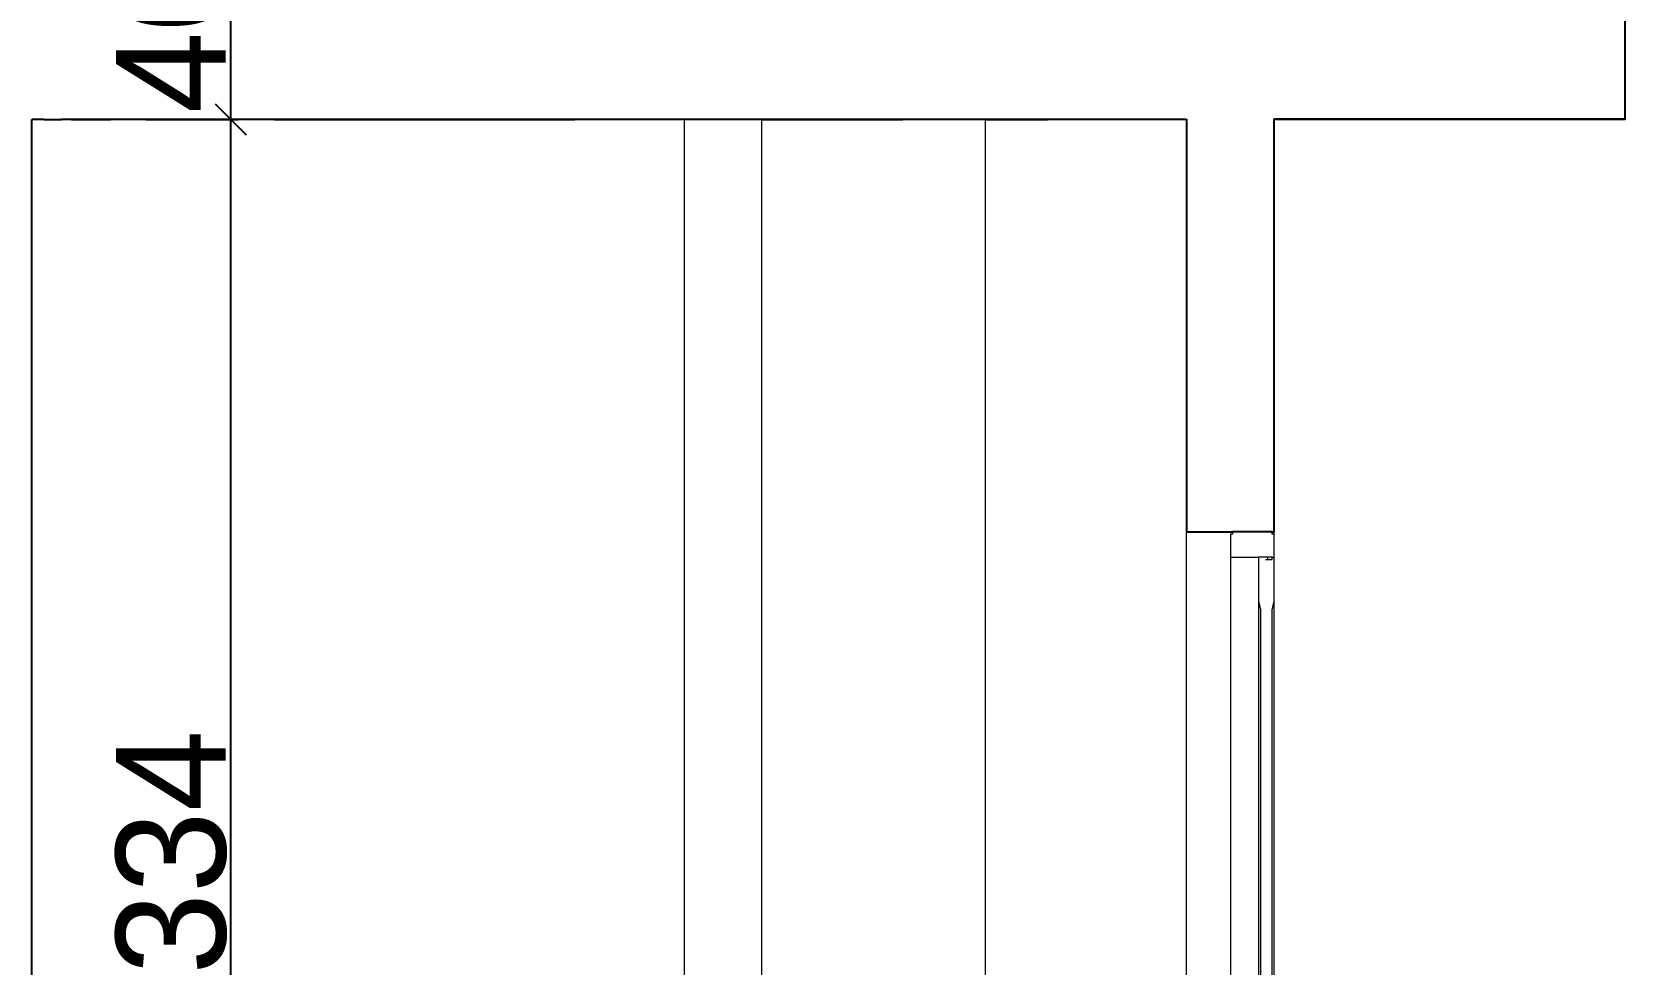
# Model space of a CAD drawing. Header units: metres. Extents: x 294 to 1101, y -498 to -355.
# Drawn here: x 628.514 to 632.146, y -486.243 to -484.118 of the extents above; entities that cross this region are included whole.
import ezdxf

# ---------------------------------------------------------------- set-up
doc = ezdxf.new("R2010")
doc.units = ezdxf.units.M
doc.layers.add('19-JARDINERIA', color=80, linetype='Continuous', lineweight=0)
doc.layers.add('wall', color=7, linetype='Continuous', lineweight=25)
doc.layers.add('SectionCutEdges', color=7, linetype='Continuous')
doc.dimstyles.new('DIMA', dxfattribs={"dimtxt": 0.25, "dimasz": 0.07, "dimexe": 0.2, "dimexo": 0.2, "dimgap": 0.01, "dimtad": 1, "dimdec": 0, "dimlfac": 100, "dimrnd": 1, "dimzin": 0, "dimdsep": 46, "dimtxsty": 'Standard', "dimblk1": 'OBLIQUE', "dimblk2": 'OBLIQUE', "dimsah": 1, "dimcen": 0.09, "dimdle": 0.2, "dimclrd": 1, "dimclre": 1, "dimclrt": 2, "dimadec": 0, "dimazin": 0, "dimtfac": 1, "dimtdec": 0, "dimtofl": 0, "dimtmove": 2, "dimatfit": 3, "dimldrblk": 'OBLIQUE', "dimfxl": 1, "dimtolj": 1, "dimtzin": 0, "dimarcsym": 0})

# ---------------------------------------------------------------- blocks, each defined once
blk = doc.blocks.new('_OBLIQUE')
at = {"color": 0, "linetype": 'ByBlock'}
blk.add_line((-0.5, -0.5), (0.5, 0.5), dxfattribs=at)
blk = doc.blocks.new('*D373')
at = {"layer": 'DEFPOINTS', "color": 0, "transparency": 16777216}
for p in [(628.9672, -484.3176), (629.2886, -484.3176), (628.9672, -487.6576)]:
    blk.add_point(p, dxfattribs=at)
at = {"layer": 'wall', "color": 1, "lineweight": -2, "transparency": 16777216}
for p, q in [((628.9672, -487.8576), (628.9672, -484.1176)), ((629.0886, -484.3176), (628.7672, -484.3176))]:
    blk.add_line(p, q, dxfattribs=at)
at = {"layer": 'wall', "color": 1, "lineweight": -2, "transparency": 16777216, "xscale": 0.07, "yscale": 0.07, "zscale": 0.07}
for p, rotation in [((628.9672, -484.3176), 90), ((628.9672, -487.6576), 270)]:
    blk.add_blockref('_OBLIQUE', p, dxfattribs=dict(at, rotation=rotation))
at = {"layer": 'wall', "color": 2, "transparency": 16777216, "insert": (628.8322, -485.9876), "char_height": 0.25, "attachment_point": 5, "rotation": 90}
blk.add_mtext('\\A1;334', dxfattribs=at)
blk = doc.blocks.new('*D374')
at = {"layer": 'DEFPOINTS', "color": 0, "transparency": 16777216}
for p in [(628.9672, -483.9176), (629.2049, -483.9176), (629.2886, -484.3176)]:
    blk.add_point(p, dxfattribs=at)
at = {"layer": 'wall', "color": 1, "lineweight": -2, "transparency": 16777216}
for p, q in [((628.9672, -484.5176), (628.9672, -483.7176)), ((629.0049, -483.9176), (628.7672, -483.9176)), ((629.0886, -484.3176), (628.7672, -484.3176))]:
    blk.add_line(p, q, dxfattribs=at)
at = {"layer": 'wall', "color": 1, "lineweight": -2, "transparency": 16777216, "xscale": 0.07, "yscale": 0.07, "zscale": 0.07}
for p, rotation in [((628.9672, -483.9176), 90), ((628.9672, -484.3176), 270)]:
    blk.add_blockref('_OBLIQUE', p, dxfattribs=dict(at, rotation=rotation))
at = {"layer": 'wall', "color": 2, "transparency": 16777216, "insert": (628.8322, -484.1176), "char_height": 0.25, "attachment_point": 5, "rotation": 90}
blk.add_mtext('\\A1;40', dxfattribs=at)

msp = doc.modelspace()

# ---------------------------------------------------------------- linework, layer by layer
for p, q in [((628.5137, -487.6576), (628.5137, -484.3176)), ((628.5415, -484.3176), (628.5137, -484.3176)), ((628.5415, -484.3176), (628.5812, -484.3176)), ((628.6042, -484.3176), (628.5812, -484.3176)), ((628.6042, -484.3165), (628.6042, -484.3176)), ((628.6042, -484.3176), (628.6197, -484.3176)), ((628.6197, -484.3176), (628.6568, -484.3176)), ((628.6568, -484.3176), (628.6927, -484.3176)), ((628.7274, -484.3176), (628.6927, -484.3176)), ((628.7274, -484.3165), (628.7274, -484.3176)), ((628.7734, -484.3176), (628.7274, -484.3176)), ((628.7734, -484.3165), (628.7734, -484.3176)), ((628.7734, -484.3176), (628.9841, -484.3176)), ((628.9841, -484.3165), (628.9841, -484.3176)), ((629.0667, -484.3176), (628.9841, -484.3176)), ((629.0667, -484.3165), (629.0667, -484.3176)), ((629.0667, -484.3176), (629.7519, -484.3176)), ((629.7519, -484.3165), (629.7519, -484.3176)), ((630.0018, -484.3176), (629.7519, -484.3176)), ((630.0358, -484.3176), (630.0018, -484.3176)), ((630.0358, -484.3165), (630.0358, -484.3176)), ((630.1776, -484.3176), (630.0358, -484.3176)), ((630.1776, -484.3176), (630.4992, -484.3176)), ((630.4992, -484.3165), (630.4992, -484.3176)), ((630.5519, -484.3176), (630.4992, -484.3176)), ((630.5519, -484.3165), (630.5519, -484.3176)), ((630.5739, -484.3176), (630.5519, -484.3176)), ((630.5739, -484.3165), (630.5739, -484.3176)), ((630.6879, -484.3176), (630.5739, -484.3176)), ((630.6879, -484.3176), (630.829, -484.3176)), ((630.829, -484.3165), (630.829, -484.3176)), ((631.146, -484.3176), (630.829, -484.3176)), ((631.146, -484.3165), (631.146, -484.3176)), ((631.3451, -484.3165), (631.3451, -484.3176)), ((631.346, -484.3165), (631.346, -484.3176)), ((632.146, -484.3176), (631.346, -484.3176))]:
    msp.add_line(p, q)
at = {"layer": '19-JARDINERIA', "color": 251}
for p, q in [((630.0018, -487.6576), (630.0018, -484.3176)), ((630.1776, -487.6576), (630.1776, -484.3176)), ((630.6879, -487.6576), (630.6879, -484.3176)), ((631.146, -487.6576), (631.146, -485.2576)), ((631.246, -485.2629), (631.246, -485.3151)), ((631.251, -485.2629), (631.246, -485.2629)), ((631.251, -485.2576), (631.251, -485.2629)), ((631.341, -485.2629), (631.341, -485.2576)), ((631.346, -485.2629), (631.341, -485.2629)), ((631.346, -485.2629), (631.346, -485.2576)), ((631.346, -485.3151), (631.346, -485.2629)), ((631.246, -485.3151), (631.31, -485.3151)), ((631.246, -485.3151), (631.246, -487.6576)), ((631.31, -485.3151), (631.31, -485.4151)), ((631.331, -485.3151), (631.31, -485.3151)), ((631.326, -485.3204), (631.331, -485.3204)), ((631.331, -485.3151), (631.331, -485.3204)), ((631.341, -485.3151), (631.331, -485.3151)), ((631.331, -485.3204), (631.341, -485.3204)), ((631.341, -485.3151), (631.346, -485.3151)), ((631.341, -485.3204), (631.341, -485.3151)), ((631.346, -485.4151), (631.346, -485.3151)), ((631.31, -485.4151), (631.315, -485.4351)), ((631.31, -485.4151), (631.31, -486.6222)), ((631.341, -485.4351), (631.346, -485.4151)), ((631.346, -486.6222), (631.346, -485.4151)), ((631.315, -485.4351), (631.315, -487.5376)), ((631.341, -487.5376), (631.341, -485.4351))]:
    msp.add_line(p, q, dxfattribs=at)
at = {"layer": 'SectionCutEdges'}
for p, q in [((632.146, -484.3165), (632.146, -483.9176)), ((628.5812, -484.3165), (628.6042, -484.3165)), ((628.6042, -484.3165), (628.6197, -484.3165)), ((628.6197, -484.3165), (628.6568, -484.3165)), ((628.6568, -484.3165), (628.6927, -484.3165)), ((628.6927, -484.3165), (628.7274, -484.3165)), ((628.7274, -484.3165), (628.7734, -484.3165)), ((628.7734, -484.3165), (628.9841, -484.3165)), ((628.9841, -484.3165), (629.0667, -484.3165)), ((629.0667, -484.3165), (629.7519, -484.3165)), ((629.7519, -484.3165), (630.0358, -484.3165)), ((630.0358, -484.3165), (630.4992, -484.3165)), ((630.4992, -484.3165), (630.5519, -484.3165)), ((630.5519, -484.3165), (630.5739, -484.3165)), ((630.5739, -484.3165), (630.829, -484.3165)), ((630.829, -484.3165), (631.146, -484.3165)), ((631.146, -484.3176), (631.146, -485.2576)), ((631.346, -484.3165), (631.3451, -484.3165)), ((631.346, -484.3176), (631.3451, -484.3176)), ((632.146, -484.3165), (631.346, -484.3165)), ((631.346, -485.2576), (631.346, -484.3176)), ((632.146, -484.3165), (632.146, -484.3176)), ((631.146, -485.2576), (631.251, -485.2576)), ((631.341, -485.2576), (631.251, -485.2576)), ((631.341, -485.2576), (631.346, -485.2576))]:
    msp.add_line(p, q, dxfattribs=at)

# ---------------------------------------------------------------- dimensions: what is measured, and where the dimension line sits
at = {"layer": 'wall'}
for base, p1, p2, picture, middle in [((628.9672, -483.9176), (629.2886, -484.3176), (629.2049, -483.9176), '*D374', (628.8322, -484.1176)), ((628.9672, -484.3176), (628.9672, -487.6576), (629.2886, -484.3176), '*D373', (628.8322, -485.9876))]:
    dim = msp.add_linear_dim(base=base, p1=p1, p2=p2, angle=90, dimstyle='DIMA', dxfattribs=at)
    dim.commit()
    dim.dimension.update_dxf_attribs({"geometry": picture, "text_midpoint": middle})

doc.saveas('drawing.dxf')
